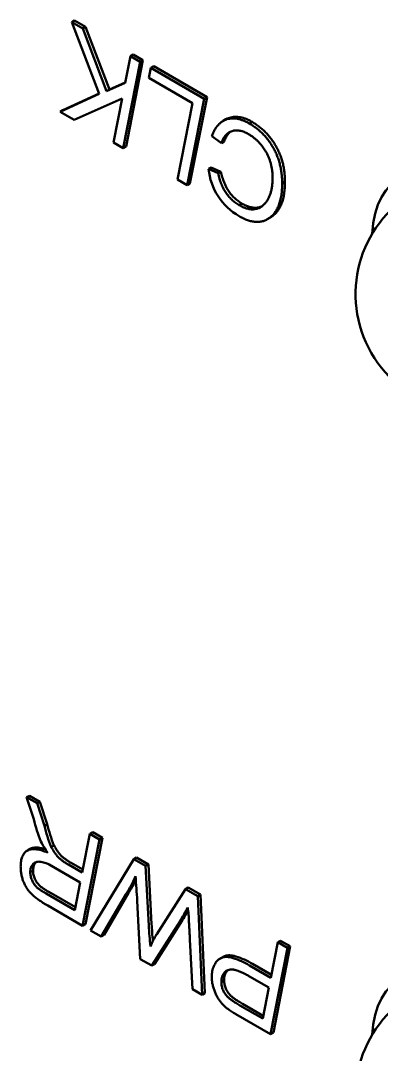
# Model space of a CAD drawing. Header units: millimetres. Extents: x 0 to 420, y 0 to 297.
# Drawn here: x 301.748 to 302.414, y 87.822 to 89.734 of the extents above; entities that cross this region are included whole.
import ezdxf

# ---------------------------------------------------------------- set-up
doc = ezdxf.new("R2010")
doc.units = ezdxf.units.MM
doc.header["$LTSCALE"] = 0.75
doc.layers.add('Visible', color=7, linetype='Continuous', lineweight=50)

msp = doc.modelspace()

# ---------------------------------------------------------------- linework, layer by layer
at = {"layer": 'Visible', "extrusion": (0, 0.816497, 0.57735)}
for p, q in [((301.8423, 89.7308), (301.8474, 89.7338)), ((301.8423, 89.7308), (301.8624, 89.7192)), ((301.8927, 89.5986), (301.8423, 89.7308)), ((301.8474, 89.7338), (301.8675, 89.7222)), ((301.8624, 89.7192), (301.8675, 89.7222)), ((301.8624, 89.7192), (301.9065, 89.6035)), ((301.8675, 89.7222), (301.9116, 89.6065)), ((301.9409, 89.6188), (301.9506, 89.6683)), ((301.9506, 89.6683), (301.9558, 89.6712)), ((301.9506, 89.6683), (301.9687, 89.6578)), ((301.9558, 89.6712), (301.9738, 89.6608)), ((301.9687, 89.6578), (301.9374, 89.4981)), ((301.9738, 89.6608), (301.9425, 89.5011)), ((301.9687, 89.6578), (301.9738, 89.6608)), ((301.9845, 89.6282), (301.9884, 89.6464)), ((301.9884, 89.6464), (301.9936, 89.6494)), ((301.9884, 89.6464), (302.0871, 89.5895)), ((301.9936, 89.6494), (302.0923, 89.5924)), ((302.0654, 89.5815), (301.9845, 89.6282)), ((301.9065, 89.6035), (301.9409, 89.6188)), ((301.9065, 89.6035), (301.9116, 89.6065)), ((301.9116, 89.6065), (301.9411, 89.6196)), ((301.8207, 89.5655), (301.8927, 89.5986)), ((301.8258, 89.5685), (301.8925, 89.5991)), ((301.9352, 89.5896), (301.8467, 89.5505)), ((301.9194, 89.5086), (301.9352, 89.5896)), ((302.0871, 89.5895), (302.0555, 89.4299)), ((302.0923, 89.5924), (302.0607, 89.4329)), ((302.0871, 89.5895), (302.0923, 89.5924)), ((301.8207, 89.5655), (301.8258, 89.5685)), ((302.0375, 89.4403), (302.0654, 89.5815)), ((301.8467, 89.5505), (301.8207, 89.5655)), ((302.1221, 89.5484), (302.1272, 89.5514)), ((302.1704, 89.5436), (302.1755, 89.5466)), ((301.9374, 89.4981), (301.9194, 89.5086)), ((302.1187, 89.5074), (302.1009, 89.52)), ((302.1187, 89.5074), (302.1238, 89.5104)), ((301.9374, 89.4981), (301.9425, 89.5011)), ((302.095, 89.4596), (302.1001, 89.4625)), ((302.095, 89.4596), (302.1128, 89.4516)), ((302.1001, 89.4625), (302.1179, 89.4545)), ((302.1128, 89.4516), (302.1179, 89.4545)), ((302.0555, 89.4299), (302.0375, 89.4403)), ((302.0555, 89.4299), (302.0607, 89.4329)), ((302.2312, 89.4328), (302.2363, 89.4357)), ((302.1516, 89.3927), (302.1568, 89.3956)), ((302.2034, 89.3665), (302.2086, 89.3694)), ((302.2065, 89.3683), (302.2116, 89.3713)), ((301.7587, 88.2977), (301.7638, 88.3007)), ((301.7587, 88.2977), (301.778, 88.2866)), ((301.7718, 88.2571), (301.7587, 88.2977)), ((301.7638, 88.3007), (301.7832, 88.2895)), ((301.778, 88.2866), (301.7832, 88.2895)), ((301.778, 88.2866), (301.7915, 88.2449)), ((301.7832, 88.2895), (301.7967, 88.2479)), ((301.7915, 88.2449), (301.7967, 88.2479)), ((301.8615, 88.1586), (301.8756, 88.2302)), ((301.8756, 88.2302), (301.8808, 88.2332)), ((301.8756, 88.2302), (301.8937, 88.2198)), ((301.8808, 88.2332), (301.8988, 88.2227)), ((301.8041, 88.2059), (301.8093, 88.2088)), ((301.8937, 88.2198), (301.8621, 88.0602)), ((301.8988, 88.2227), (301.8673, 88.0632)), ((301.8937, 88.2198), (301.8988, 88.2227)), ((301.76, 88.1992), (301.7652, 88.2022)), ((301.8578, 88.1402), (301.8004, 88.1734)), ((301.8358, 88.1734), (301.8615, 88.1586)), ((301.8409, 88.1764), (301.8625, 88.1639)), ((301.8769, 88.0517), (301.9568, 88.1833)), ((301.9568, 88.1833), (301.962, 88.1863)), ((301.9568, 88.1833), (301.9786, 88.1708)), ((301.962, 88.1863), (301.9837, 88.1737)), ((301.9786, 88.1708), (301.9837, 88.1737)), ((301.9786, 88.1708), (301.9845, 88.0604)), ((301.9837, 88.1737), (301.9897, 88.0634)), ((301.7654, 88.159), (301.7705, 88.162)), ((301.8477, 88.0891), (301.8578, 88.1402)), ((301.954, 88.1385), (301.9591, 88.1414)), ((301.7948, 88.1196), (301.8477, 88.0891)), ((301.7999, 88.1226), (301.8488, 88.0944)), ((301.942, 88.1178), (301.8966, 88.0403)), ((301.9471, 88.1208), (301.9018, 88.0433)), ((301.942, 88.1178), (301.9471, 88.1208)), ((301.9991, 88.0444), (302.0525, 88.1281)), ((302.0525, 88.1281), (302.0576, 88.1311)), ((302.0525, 88.1281), (302.0753, 88.1149)), ((302.0576, 88.1311), (302.0804, 88.1179)), ((302.0753, 88.1149), (302.0804, 88.1179)), ((302.0753, 88.1149), (302.0832, 87.9326)), ((302.0804, 88.1179), (302.0883, 87.9356)), ((301.8621, 88.0602), (301.7976, 88.0975)), ((301.9687, 87.9987), (301.9631, 88.1063)), ((301.8621, 88.0602), (301.8673, 88.0632)), ((302.038, 88.062), (301.9899, 87.9865)), ((302.0432, 88.065), (301.995, 87.9894)), ((301.8966, 88.0403), (301.8769, 88.0517)), ((301.8966, 88.0403), (301.9018, 88.0433)), ((302.0654, 87.9429), (302.0606, 88.0345)), ((302.2411, 88.0192), (302.2098, 87.8595)), ((302.2102, 87.9641), (302.223, 88.0297)), ((302.2462, 88.0222), (302.2149, 87.8625)), ((302.223, 88.0297), (302.2281, 88.0326)), ((302.223, 88.0297), (302.2411, 88.0192)), ((302.2281, 88.0326), (302.2462, 88.0222)), ((302.2411, 88.0192), (302.2462, 88.0222)), ((301.9899, 87.9865), (301.9687, 87.9987)), ((302.1162, 87.9993), (302.1213, 88.0023)), ((301.9899, 87.9865), (301.995, 87.9894)), ((302.1709, 87.9868), (302.2102, 87.9641)), ((302.176, 87.9898), (302.2112, 87.9695)), ((302.2065, 87.9457), (302.1706, 87.9665)), ((302.0832, 87.9326), (302.0654, 87.9429)), ((302.1187, 87.9566), (302.1238, 87.9595)), ((302.1953, 87.8884), (302.2065, 87.9457)), ((302.0832, 87.9326), (302.0883, 87.9356)), ((302.1529, 87.9129), (302.1953, 87.8884)), ((302.158, 87.9159), (302.1963, 87.8937)), ((302.2098, 87.8595), (302.1453, 87.8967)), ((302.2098, 87.8595), (302.2149, 87.8625))]:
    msp.add_line(p, q, dxfattribs=at)
at = {"layer": 'Visible', "extrusion": (3e-16, -2e-16, -1)}
msp.add_arc((-302.2085, 89.4711), 0.1141, 299.8783, 354.1825, dxfattribs=at)
at = {"layer": 'Visible', "extrusion": (3e-16, 0, -1)}
for centre, radius, start, end in [((-302.5845, 89.2282), 0.2177, 240, 60), ((-301.5587, 88.3608), 0.4566, 208.7167, 211.7124), ((-302.5845, 87.7469), 0.2177, 240, 60)]:
    msp.add_arc(centre, radius, start, end, dxfattribs=at)
at = {"layer": 'Visible'}
for centre, radius, start, end in [((302.092, 88.3381), 0.3303, 194.1899, 201.7121), ((302.096, 88.323), 0.3087, 194.082, 201.7046), ((302.0909, 88.32), 0.3087, 194.082, 201.7046), ((302.4583, 88.0961), 0.4004, 182.222, 183.8165), ((303.1478, 88.1303), 1.1654, 183.4386, 185.3289), ((303.0387, 88.1252), 1.0508, 183.3716, 185.1144), ((302.2131, 87.919), 0.2481, 149.6422, 155.4625), ((302.094, 87.8557), 0.152, 59.6167, 72.2363), ((302.0992, 87.8587), 0.152, 59.6167, 72.2363)]:
    msp.add_arc(centre, radius, start, end, dxfattribs=at)
at = {"layer": 'Visible', "extrusion": (2e-16, -1e-16, -1)}
for centre, radius, start, end in [((-301.9066, 88.277), 0.136, 323.053, 333.2978), ((-301.2955, 88.5139), 0.8693, 208.8936, 211.3229), ((-301.7277, 88.0472), 0.3321, 171.9293, 174.2317)]:
    msp.add_arc(centre, radius, start, end, dxfattribs=at)
at = {"layer": 'Visible', "extrusion": (2e-16, -2e-16, -1)}
msp.add_arc((-301.8179, 88.2052), 0.1516, 200.56, 206.1254, dxfattribs=at)
at = {"layer": 'Visible', "extrusion": (0, -2e-16, -1)}
msp.add_arc((-300.5215, 88.0257), 1.4439, 174.9827, 176.7989, dxfattribs=at)
at = {"layer": 'Visible', "extrusion": (4e-16, -1e-16, -1)}
msp.add_arc((-301.5536, 88.3578), 0.4566, 208.7167, 211.7124, dxfattribs=at)
at = {"layer": 'Visible', "extrusion": (1e-16, 0, -1)}
msp.add_arc((-301.4984, 88.3996), 0.6393, 209.0765, 211.5628, dxfattribs=at)
at = {"layer": 'Visible'}
for centre in [(302.5768, 89.2238), (302.5768, 87.7424)]:
    msp.add_ellipse(centre, major_axis=(-0.127, 0.22), ratio=0.57735, start_param=2.41634, end_param=7.008438, dxfattribs=at)
for points, knots in [([(302.1009, 89.52), (302.1018, 89.522), (302.1034, 89.5261), (302.1062, 89.5317), (302.1093, 89.5366), (302.1127, 89.5409), (302.1164, 89.5444), (302.1203, 89.5475), (302.1245, 89.5498), (302.129, 89.5515), (302.1336, 89.5526), (302.1385, 89.5531), (302.1434, 89.553), (302.1486, 89.5523), (302.1538, 89.551), (302.1592, 89.5492), (302.1648, 89.5468), (302.1685, 89.5447), (302.1704, 89.5436)], [0, 0, 0, 0, 0.074708, 0.146232, 0.215412, 0.28197, 0.346609, 0.409581, 0.471472, 0.532484, 0.592555, 0.651264, 0.709256, 0.766626, 0.824289, 0.881888, 0.940311, 1, 1, 1, 1]), ([(302.1272, 89.5514), (302.128, 89.5519), (302.1302, 89.553), (302.1341, 89.5545), (302.1388, 89.5555), (302.1436, 89.556), (302.1486, 89.5559), (302.1537, 89.5553), (302.159, 89.554), (302.1644, 89.5522), (302.1699, 89.5497), (302.1737, 89.5477), (302.1755, 89.5466)], [0.43538, 0.43538, 0.43538, 0.43538, 0.4714719, 0.5324844, 0.5925553, 0.6512637, 0.7092563, 0.7666259, 0.8242887, 0.8818877, 0.9403108, 1, 1, 1, 1]), ([(302.1691, 89.5239), (302.1677, 89.5247), (302.1649, 89.5262), (302.1608, 89.528), (302.1569, 89.5294), (302.153, 89.5303), (302.1492, 89.5308), (302.1455, 89.5308), (302.142, 89.5305), (302.1385, 89.5297), (302.1352, 89.5285), (302.1322, 89.5268), (302.1293, 89.5247), (302.1267, 89.5221), (302.1243, 89.5191), (302.1222, 89.5156), (302.1203, 89.5118), (302.1192, 89.5089), (302.1187, 89.5074)], [0, 0, 0, 0, 0.060714, 0.120473, 0.179174, 0.238193, 0.296791, 0.355884, 0.416315, 0.477655, 0.539918, 0.602208, 0.66495, 0.728859, 0.793839, 0.860382, 0.929196, 1, 1, 1, 1]), ([(302.1359, 89.5287), (302.1354, 89.5283), (302.134, 89.5272), (302.1318, 89.5251), (302.1295, 89.522), (302.1273, 89.5186), (302.1254, 89.5147), (302.1244, 89.5118), (302.1238, 89.5104)], [0.6328879, 0.6328879, 0.6328879, 0.6328879, 0.6649497, 0.7288585, 0.7938393, 0.8603818, 0.9291956, 1, 1, 1, 1]), ([(302.1128, 89.4516), (302.1131, 89.4499), (302.1139, 89.4466), (302.1153, 89.4416), (302.1167, 89.4369), (302.1184, 89.4323), (302.1202, 89.428), (302.1222, 89.4238), (302.1244, 89.4199), (302.1268, 89.4161), (302.1293, 89.4125), (302.1319, 89.4091), (302.1348, 89.4059), (302.1378, 89.4029), (302.141, 89.4), (302.1444, 89.3974), (302.148, 89.3949), (302.1504, 89.3934), (302.1516, 89.3927)], [0, 0, 0, 0, 0.073837, 0.143953, 0.211494, 0.275723, 0.337491, 0.397518, 0.455498, 0.513133, 0.570102, 0.6269, 0.684293, 0.743297, 0.804167, 0.866797, 0.932143, 1, 1, 1, 1]), ([(302.1179, 89.4545), (302.1183, 89.4528), (302.119, 89.4495), (302.1204, 89.4446), (302.1219, 89.4398), (302.1236, 89.4353), (302.1254, 89.4309), (302.1274, 89.4268), (302.1296, 89.4228), (302.1319, 89.419), (302.1344, 89.4155), (302.1371, 89.412), (302.1399, 89.4089), (302.143, 89.4058), (302.1462, 89.403), (302.1496, 89.4003), (302.1531, 89.3978), (302.1555, 89.3964), (302.1568, 89.3956)], [0, 0, 0, 0, 0.073837, 0.143953, 0.211494, 0.275723, 0.337491, 0.397518, 0.455498, 0.513133, 0.570102, 0.6269, 0.684293, 0.743297, 0.804167, 0.866797, 0.932143, 1, 1, 1, 1]), ([(301.8093, 88.2088), (301.8104, 88.2069), (301.8124, 88.2032), (301.8156, 88.1982), (301.8188, 88.1939), (301.8214, 88.1908), (301.8235, 88.1886), (301.8254, 88.187), (301.8274, 88.1853), (301.8297, 88.1836), (301.8322, 88.1818), (301.8349, 88.1801), (301.8378, 88.1782), (301.8399, 88.177), (301.8409, 88.1764)], [0, 0, 0, 0, 0.133177, 0.252531, 0.359187, 0.454341, 0.501796, 0.555099, 0.613928, 0.678434, 0.749497, 0.826406, 0.910185, 1, 1, 1, 1]), ([(301.7476, 88.1697), (301.7477, 88.1714), (301.7477, 88.1749), (301.7483, 88.1797), (301.7492, 88.184), (301.7505, 88.1879), (301.7523, 88.1913), (301.7543, 88.1944), (301.7567, 88.1969), (301.7595, 88.199), (301.7627, 88.2006), (301.7664, 88.2016), (301.7706, 88.202), (301.7752, 88.2018), (301.7802, 88.2011), (301.7857, 88.1997), (301.7917, 88.1978), (301.7958, 88.1962), (301.7979, 88.1953)], [0, 0, 0, 0, 0.059961, 0.117916, 0.174309, 0.229242, 0.28342, 0.337434, 0.392218, 0.447521, 0.504432, 0.563382, 0.62593, 0.69159, 0.761572, 0.836137, 0.915253, 1, 1, 1, 1]), ([(301.7652, 88.2022), (301.766, 88.2027), (301.7681, 88.2036), (301.7716, 88.2045), (301.7757, 88.205), (301.7803, 88.2048), (301.7853, 88.204), (301.7898, 88.2029), (301.7925, 88.2021), (301.7933, 88.2019)], [0.4562952, 0.4562952, 0.4562952, 0.4562952, 0.5044316, 0.5633815, 0.6259297, 0.6915904, 0.761572, 0.8361374, 0.8709875, 0.8709875, 0.8709875, 0.8709875]), ([(301.8041, 88.2059), (301.8052, 88.2039), (301.8073, 88.2003), (301.8105, 88.1952), (301.8136, 88.1909), (301.8163, 88.1878), (301.8184, 88.1856), (301.8202, 88.184), (301.8223, 88.1824), (301.8245, 88.1806), (301.827, 88.1789), (301.8298, 88.1771), (301.8327, 88.1752), (301.8348, 88.174), (301.8358, 88.1734)], [0, 0, 0, 0, 0.133177, 0.252531, 0.359187, 0.454341, 0.501796, 0.555099, 0.613928, 0.678434, 0.749497, 0.826406, 0.910185, 1, 1, 1, 1]), ([(301.8004, 88.1734), (301.7985, 88.1742), (301.7949, 88.1758), (301.7898, 88.1775), (301.7853, 88.1785), (301.7812, 88.1788), (301.7776, 88.1784), (301.7745, 88.1773), (301.7717, 88.1756), (301.7695, 88.1732), (301.7677, 88.1704), (301.7663, 88.1671), (301.7655, 88.1633), (301.7655, 88.1605), (301.7654, 88.159)], [0, 0, 0, 0, 0.110494, 0.212569, 0.305782, 0.391929, 0.473089, 0.551439, 0.628047, 0.703954, 0.779494, 0.853016, 0.926011, 1, 1, 1, 1]), ([(301.7763, 88.1779), (301.7757, 88.1773), (301.7744, 88.1759), (301.7728, 88.1734), (301.7715, 88.17), (301.7707, 88.1663), (301.7706, 88.1634), (301.7705, 88.162)], [0.6492467, 0.6492467, 0.6492467, 0.6492467, 0.7039543, 0.7794937, 0.853016, 0.9260109, 1, 1, 1, 1]), ([(301.7976, 88.0975), (301.7961, 88.0984), (301.7931, 88.1001), (301.7888, 88.1027), (301.7847, 88.1054), (301.781, 88.108), (301.7775, 88.1105), (301.7743, 88.1129), (301.7714, 88.1154), (301.768, 88.1185), (301.764, 88.1226), (301.7598, 88.1282), (301.7562, 88.1343), (301.7531, 88.1408), (301.7506, 88.1477), (301.7489, 88.1549), (301.7478, 88.1623), (301.7477, 88.1672), (301.7476, 88.1697)], [0, 0, 0, 0, 0.063849, 0.123461, 0.17935, 0.231487, 0.280004, 0.324437, 0.365527, 0.40271, 0.472349, 0.540706, 0.608456, 0.67894, 0.752049, 0.828768, 0.910921, 1, 1, 1, 1]), ([(301.7654, 88.159), (301.7654, 88.1578), (301.7655, 88.1554), (301.7661, 88.1517), (301.7671, 88.1479), (301.7685, 88.1442), (301.7703, 88.1407), (301.7723, 88.1374), (301.7745, 88.1345), (301.7766, 88.1322), (301.7785, 88.1305), (301.7802, 88.1291), (301.782, 88.1278), (301.7841, 88.1262), (301.7865, 88.1247), (301.789, 88.123), (301.7918, 88.1214), (301.7938, 88.1202), (301.7948, 88.1196)], [0, 0, 0, 0, 0.076972, 0.150828, 0.221349, 0.292214, 0.361007, 0.427228, 0.49287, 0.558999, 0.595364, 0.636705, 0.683614, 0.735702, 0.793699, 0.856957, 0.925442, 1, 1, 1, 1]), ([(301.7705, 88.162), (301.7706, 88.1608), (301.7706, 88.1584), (301.7713, 88.1546), (301.7723, 88.1509), (301.7737, 88.1472), (301.7754, 88.1437), (301.7774, 88.1404), (301.7797, 88.1374), (301.7818, 88.1352), (301.7836, 88.1335), (301.7853, 88.1321), (301.7872, 88.1307), (301.7893, 88.1292), (301.7916, 88.1277), (301.7942, 88.126), (301.797, 88.1243), (301.7989, 88.1232), (301.7999, 88.1226)], [0, 0, 0, 0, 0.076972, 0.150828, 0.221349, 0.292214, 0.361007, 0.427228, 0.49287, 0.558999, 0.595364, 0.636705, 0.683614, 0.735702, 0.793699, 0.856957, 0.925442, 1, 1, 1, 1]), ([(302.1009, 87.9657), (302.101, 87.9675), (302.1011, 87.9712), (302.1019, 87.9763), (302.1031, 87.9811), (302.1048, 87.9857), (302.1069, 87.9899), (302.1093, 87.9934), (302.1119, 87.9964), (302.1148, 87.9986), (302.1178, 88.0003), (302.1209, 88.0015), (302.124, 88.0023), (302.1271, 88.0026), (302.1303, 88.0025), (302.1336, 88.0021), (302.1369, 88.0015), (302.1392, 88.0008), (302.1404, 88.0004)], [0, 0, 0, 0, 0.069264, 0.140158, 0.213041, 0.288334, 0.363127, 0.434108, 0.501633, 0.566623, 0.628557, 0.686874, 0.74196, 0.794111, 0.844938, 0.89615, 0.94771, 1, 1, 1, 1]), ([(302.1213, 88.0023), (302.1219, 88.0026), (302.1234, 88.0034), (302.126, 88.0045), (302.1291, 88.0053), (302.1322, 88.0056), (302.1354, 88.0055), (302.1387, 88.0051), (302.1421, 88.0045), (302.1444, 88.0037), (302.1455, 88.0034)], [0.593355, 0.593355, 0.593355, 0.593355, 0.6285572, 0.6868739, 0.7419599, 0.794111, 0.8449377, 0.89615, 0.9477098, 1, 1, 1, 1]), ([(302.1706, 87.9665), (302.1689, 87.9674), (302.1656, 87.9693), (302.1609, 87.9718), (302.1565, 87.974), (302.1525, 87.9757), (302.1488, 87.9772), (302.1455, 87.9782), (302.1425, 87.979), (302.1391, 87.9795), (302.1352, 87.9795), (302.131, 87.9785), (302.1274, 87.9767), (302.1243, 87.9739), (302.1218, 87.9705), (302.12, 87.9664), (302.1189, 87.9618), (302.1188, 87.9583), (302.1187, 87.9566)], [0, 0, 0, 0, 0.071947, 0.139134, 0.201142, 0.258983, 0.311413, 0.359945, 0.403691, 0.443533, 0.517689, 0.589492, 0.659937, 0.730846, 0.80104, 0.868162, 0.934023, 1, 1, 1, 1]), ([(302.1453, 87.8967), (302.144, 87.8975), (302.1414, 87.899), (302.1376, 87.9015), (302.1341, 87.9038), (302.1308, 87.9062), (302.1278, 87.9085), (302.125, 87.9109), (302.1225, 87.9132), (302.1196, 87.9163), (302.1162, 87.9204), (302.1125, 87.926), (302.1092, 87.9321), (302.1063, 87.9387), (302.1039, 87.9455), (302.1022, 87.9524), (302.1011, 87.9592), (302.101, 87.9635), (302.1009, 87.9657)], [0, 0, 0, 0, 0.060763, 0.117877, 0.170913, 0.220502, 0.266632, 0.309152, 0.348024, 0.384024, 0.452946, 0.523205, 0.596397, 0.674221, 0.754283, 0.834217, 0.915899, 1, 1, 1, 1]), ([(302.1312, 87.9784), (302.1306, 87.9779), (302.1291, 87.9764), (302.1269, 87.9735), (302.1252, 87.9694), (302.124, 87.9648), (302.1239, 87.9613), (302.1238, 87.9595)], [0.6906885, 0.6906885, 0.6906885, 0.6906885, 0.7308461, 0.8010401, 0.8681624, 0.9340228, 1, 1, 1, 1]), ([(302.1187, 87.9566), (302.1187, 87.9552), (302.1188, 87.9527), (302.1194, 87.9486), (302.1204, 87.9448), (302.1218, 87.9411), (302.1235, 87.9376), (302.1257, 87.9342), (302.1281, 87.9311), (302.1304, 87.9285), (302.1325, 87.9265), (302.1344, 87.9249), (302.1367, 87.9232), (302.1393, 87.9213), (302.1422, 87.9194), (302.1455, 87.9173), (302.1491, 87.9151), (302.1516, 87.9137), (302.1529, 87.9129)], [0, 0, 0, 0, 0.075119, 0.144076, 0.208681, 0.269572, 0.32961, 0.389401, 0.451453, 0.516193, 0.552833, 0.595403, 0.645611, 0.702267, 0.766117, 0.836555, 0.91494, 1, 1, 1, 1]), ([(302.1238, 87.9595), (302.1239, 87.9582), (302.1239, 87.9556), (302.1246, 87.9516), (302.1255, 87.9478), (302.1269, 87.9441), (302.1287, 87.9406), (302.1308, 87.9372), (302.1332, 87.934), (302.1355, 87.9315), (302.1376, 87.9295), (302.1395, 87.9279), (302.1418, 87.9262), (302.1444, 87.9243), (302.1473, 87.9223), (302.1506, 87.9202), (302.1542, 87.9181), (302.1567, 87.9166), (302.158, 87.9159)], [0, 0, 0, 0, 0.075119, 0.144076, 0.208681, 0.269572, 0.32961, 0.389401, 0.451453, 0.516193, 0.552833, 0.595403, 0.645611, 0.702267, 0.766117, 0.836555, 0.91494, 1, 1, 1, 1])]:
    msp.add_open_spline(points, degree=3, knots=knots, dxfattribs=at)
at = {"layer": 'Visible', "extrusion": (3.5804e-12, 1.322e-12, -1)}
msp.add_open_spline([(302.1755, 89.5466), (302.1778, 89.5452), (302.1823, 89.5425), (302.1887, 89.5379), (302.1949, 89.5329), (302.2006, 89.5273), (302.206, 89.5215), (302.2111, 89.5152), (302.2157, 89.5085), (302.22, 89.5014), (302.2239, 89.494), (302.2272, 89.4864), (302.23, 89.4784), (302.2324, 89.4703), (302.2341, 89.462), (302.2354, 89.4534), (302.2362, 89.4445), (302.2363, 89.4387), (302.2363, 89.4357)], degree=3, knots=[0, 0, 0, 0, 0.067191, 0.131134, 0.192685, 0.25186, 0.309663, 0.366823, 0.423691, 0.481298, 0.539455, 0.598096, 0.658016, 0.720068, 0.784788, 0.852528, 0.92432, 1, 1, 1, 1], dxfattribs=at)
at = {"layer": 'Visible', "extrusion": (-5.6115e-12, -2.6919e-12, -1)}
msp.add_open_spline([(302.1704, 89.5436), (302.1727, 89.5423), (302.1771, 89.5396), (302.1836, 89.5349), (302.1897, 89.5299), (302.1955, 89.5244), (302.2009, 89.5185), (302.2059, 89.5123), (302.2106, 89.5055), (302.2149, 89.4985), (302.2188, 89.4911), (302.2221, 89.4834), (302.2249, 89.4755), (302.2272, 89.4673), (302.229, 89.459), (302.2303, 89.4504), (302.2311, 89.4416), (302.2312, 89.4358), (302.2312, 89.4328)], degree=3, knots=[0, 0, 0, 0, 0.067191, 0.131134, 0.192685, 0.25186, 0.309663, 0.366823, 0.423691, 0.481298, 0.539455, 0.598096, 0.658016, 0.720068, 0.784788, 0.852528, 0.92432, 1, 1, 1, 1], dxfattribs=at)
at = {"layer": 'Visible', "extrusion": (3.4076e-12, 2.0515e-12, -1)}
msp.add_open_spline([(302.2134, 89.4433), (302.2134, 89.4455), (302.2133, 89.4497), (302.2127, 89.4562), (302.2118, 89.4625), (302.2104, 89.4686), (302.2087, 89.4746), (302.2066, 89.4803), (302.2041, 89.4859), (302.2012, 89.4913), (302.198, 89.4965), (302.1945, 89.5013), (302.1909, 89.5059), (302.1869, 89.5102), (302.1828, 89.5141), (302.1784, 89.5177), (302.1738, 89.5211), (302.1707, 89.523), (302.1691, 89.5239)], degree=3, knots=[0, 0, 0, 0, 0.076554, 0.14849, 0.217041, 0.281998, 0.344266, 0.404497, 0.463309, 0.522232, 0.580564, 0.637771, 0.695076, 0.752725, 0.811565, 0.871926, 0.934728, 1, 1, 1, 1], dxfattribs=at)
at = {"layer": 'Visible', "extrusion": (-4.8705e-12, 3.5708e-12, -1)}
msp.add_open_spline([(302.1979, 89.3943), (302.1992, 89.3956), (302.2017, 89.3983), (302.2048, 89.4031), (302.2075, 89.4083), (302.2096, 89.4142), (302.2113, 89.4206), (302.2126, 89.4276), (302.2133, 89.4352), (302.2134, 89.4406), (302.2134, 89.4433)], degree=3, knots=[0, 0, 0, 0, 0.121764, 0.243133, 0.364214, 0.486457, 0.610019, 0.736748, 0.866079, 1, 1, 1, 1], dxfattribs=at)
at = {"layer": 'Visible', "extrusion": (2.874e-13, -2.5342e-12, -1)}
msp.add_open_spline([(302.2312, 89.4328), (302.2312, 89.4308), (302.2312, 89.427), (302.2308, 89.4214), (302.2304, 89.416), (302.2297, 89.4109), (302.2288, 89.406), (302.2278, 89.4014), (302.2265, 89.397), (302.225, 89.3928), (302.2234, 89.3889), (302.2216, 89.3852), (302.2195, 89.3818), (302.2173, 89.3786), (302.2149, 89.3756), (302.2123, 89.373), (302.2095, 89.3705), (302.2075, 89.369), (302.2065, 89.3683)], degree=3, knots=[0, 0, 0, 0, 0.068463, 0.135799, 0.201641, 0.266589, 0.330301, 0.39299, 0.454706, 0.516365, 0.576919, 0.637281, 0.697396, 0.757601, 0.817674, 0.878006, 0.938845, 1, 1, 1, 1], dxfattribs=at)
at = {"layer": 'Visible', "extrusion": (-3.4691e-12, 8.897e-13, -1)}
msp.add_open_spline([(302.2363, 89.4357), (302.2363, 89.4338), (302.2363, 89.4299), (302.2359, 89.4244), (302.2355, 89.419), (302.2348, 89.4139), (302.234, 89.409), (302.2329, 89.4043), (302.2316, 89.4), (302.2302, 89.3958), (302.2285, 89.3919), (302.2267, 89.3882), (302.2247, 89.3848), (302.2225, 89.3816), (302.2201, 89.3786), (302.2174, 89.3759), (302.2146, 89.3734), (302.2126, 89.372), (302.2116, 89.3713)], degree=3, knots=[0, 0, 0, 0, 0.068463, 0.135799, 0.201641, 0.266589, 0.330301, 0.39299, 0.454706, 0.516365, 0.576919, 0.637281, 0.697396, 0.757601, 0.817674, 0.878006, 0.938845, 1, 1, 1, 1], dxfattribs=at)
at = {"layer": 'Visible', "extrusion": (-4.419e-12, -5.4339e-12, -1)}
msp.add_open_spline([(302.1516, 89.3927), (302.154, 89.3914), (302.1585, 89.3889), (302.1652, 89.3865), (302.1716, 89.385), (302.1776, 89.3846), (302.1832, 89.3854), (302.1886, 89.3872), (302.1935, 89.3902), (302.1964, 89.3929), (302.1979, 89.3943)], degree=3, knots=[0, 0, 0, 0, 0.127954, 0.251949, 0.372493, 0.492183, 0.613003, 0.73653, 0.86526, 1, 1, 1, 1], dxfattribs=at)
at = {"layer": 'Visible', "extrusion": (4.3523e-12, 3.15886e-11, -1)}
msp.add_open_spline([(302.1568, 89.3956), (302.1591, 89.3944), (302.1637, 89.3919), (302.1704, 89.3894), (302.1767, 89.3879), (302.1827, 89.3876), (302.1882, 89.3884), (302.1916, 89.3895), (302.1932, 89.3902)], degree=3, knots=[0, 0, 0, 0, 0.1279535, 0.2519488, 0.3724932, 0.4921835, 0.6130034, 0.7278069, 0.7278069, 0.7278069, 0.7278069], dxfattribs=at)
at = {"layer": 'Visible', "extrusion": (2.3887e-12, 8.1339e-12, -1)}
msp.add_open_spline([(302.2065, 89.3683), (302.2046, 89.3671), (302.201, 89.3649), (302.1949, 89.3627), (302.1885, 89.3616), (302.1818, 89.3616), (302.1747, 89.3626), (302.1673, 89.3647), (302.1596, 89.3678), (302.1543, 89.3707), (302.1517, 89.3722)], degree=3, knots=[0, 0, 0, 0, 0.129717, 0.255168, 0.378006, 0.499614, 0.620775, 0.74407, 0.8699, 1, 1, 1, 1], dxfattribs=at)
at = {"layer": 'Visible', "extrusion": (1.7094e-09, -2.83993e-09, -1)}
msp.add_open_spline([(302.2116, 89.3713), (302.2106, 89.3706), (302.2096, 89.37), (302.2086, 89.3694)], degree=3, dxfattribs=at)
at = {"layer": 'Visible', "extrusion": (-4.31005e-09, 1.99269e-09, -1)}
msp.add_open_spline([(301.9605, 88.1443), (301.96, 88.1433), (301.9596, 88.1424), (301.9591, 88.1414)], degree=3, dxfattribs=at)
at = {"layer": 'Visible', "extrusion": (-2.09139e-09, -1.15412e-10, -1)}
msp.add_open_spline([(302.0606, 88.0345), (302.0606, 88.0352), (302.0605, 88.0367), (302.0603, 88.0394), (302.0602, 88.0427), (302.0599, 88.0467), (302.0597, 88.0515), (302.0594, 88.0568), (302.0591, 88.0629), (302.0588, 88.0672), (302.0587, 88.0695)], degree=3, knots=[0, 0, 0, 0, 0.055705, 0.131441, 0.227141, 0.342804, 0.477385, 0.63193, 0.806507, 1, 1, 1, 1], dxfattribs=at)

doc.saveas('drawing.dxf')
